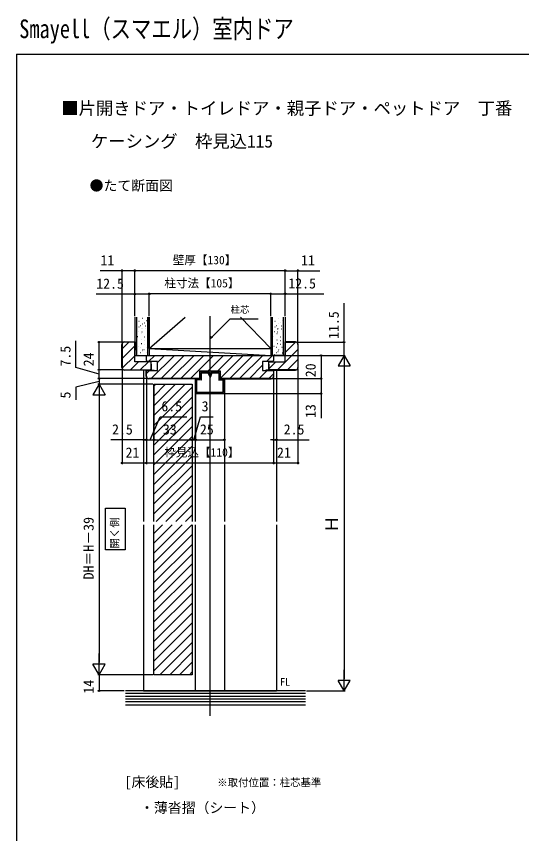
# Model space of a CAD drawing. Units: millimetres, scale not verified. Extents: x -525 to 525, y -783 to 779.
# Drawn here: x -525 to -88, y 73 to 779 of the extents above; entities that cross this region are included whole.
import ezdxf
from ezdxf.enums import TextEntityAlignment as Align

# ---------------------------------------------------------------- set-up
doc = ezdxf.new("R2010")
doc.units = ezdxf.units.MM
doc.header["$LTSCALE"] = 4
for name, color, linetype in [('0-2_USER1', 3, 'Continuous'), ('0-3_YKK_11', 7, 'Continuous'), ('0-4_YKK_12', 2, 'Continuous'), ('0-5_YKK_13', 4, 'Continuous'), ('0-7_YKK_D', 6, 'Continuous'), ('0-8_YKK_ZWAK', 7, 'Continuous'), ('0-9_YSS_K', 3, 'Continuous'), ('0-A_YSS_KE', 3, 'Continuous')]:
    doc.layers.add(name, color=color, linetype=linetype)
doc.styles.add('ＭＳ ゴシック', font='')
doc.styles.get('ＭＳ ゴシック').set_extended_font_data('MS Gothic')

msp = doc.modelspace()

# ---------------------------------------------------------------- linework, layer by layer
at = {"layer": '0-2_USER1'}
msp.add_lwpolyline([(-447.921, 354.185), (-430.908, 354.185), (-430.908, 318.344), (-447.921, 318.344)], close=True, dxfattribs=at)
at = {"layer": '0-3_YKK_11'}
for points in [[(-412.5, 486.383), (-302.5, 486.383), (-302.5, 482.083), (-303.5, 481.083), (-312, 481.083), (-312, 473.383), (-302.5, 473.383), (-302.5, 468.383)], [(-412.5, 468.383), (-412.5, 473.383), (-403, 473.383), (-403, 481.083), (-411.5, 481.083), (-412.5, 482.083), (-412.5, 486.383)], [(-412.7, 468.383), (-412.7, 473.583), (-405.7, 473.583), (-405.7, 473.383)], [(-302.3, 468.383), (-302.3, 473.583), (-309.3, 473.583), (-309.3, 473.383)], [(-304.5, 466.383), (-348.5, 466.383), (-348.5, 472.883), (-366.5, 472.883), (-366.5, 466.383), (-410.5, 466.383)], [(-363.8, 472.883), (-363.8, 472.683), (-366.3, 472.683), (-366.3, 466.183), (-410.5, 466.183)], [(-351.2, 472.883), (-351.2, 472.683), (-348.7, 472.683), (-348.7, 466.183), (-304.5, 466.183)]]:
    msp.add_lwpolyline(points, dxfattribs=at)
for centre, radius, start, end in [((-410.5, 468.383), 2.2, 180.00001, 269.99999), ((-410.5, 468.383), 2, 180.00001, 269.99999), ((-304.5, 468.383), 2, 270.00001, 359.99999), ((-304.5, 468.383), 2.2, 270.00001, 359.99999)]:
    msp.add_arc(centre, radius, start, end, dxfattribs=at)
at = {"layer": '0-4_YKK_12'}
for p, q in [((-357.5, 174.669), (-357.5, 520.383)), ((-414.746, 491.516), (-414.546, 491.516)), ((-297.246, 491.516), (-297.046, 491.516)), ((-415, 486.383), (-300, 486.383)), ((-415, 473.683), (-415, 342.883)), ((-300, 473.683), (-300, 342.883)), ((-369.472, 466.382), (-366.974, 466.292)), ((-348.029, 466.292), (-345.532, 466.382)), ((-406.003, 459.754), (-404.374, 461.383)), ((-406.003, 451.269), (-395.889, 461.383)), ((-406.003, 442.784), (-387.403, 461.383)), ((-406.003, 434.298), (-378.918, 461.383)), ((-370.002, 453.883), (-370.002, 465.883)), ((-345.002, 465.883), (-345.002, 453.883)), ((-406.003, 425.813), (-373.003, 458.813)), ((-370.002, 453.383), (-345.002, 453.383)), ((-370.002, 342.883), (-370.002, 453.383)), ((-345.502, 453.383), (-369.502, 453.383)), ((-345.002, 453.383), (-345.002, 342.883)), ((-406.003, 417.328), (-373.003, 450.328)), ((-406.003, 408.842), (-373.003, 441.842)), ((-406.003, 400.357), (-373.003, 433.357)), ((-406.003, 391.872), (-373.003, 424.872)), ((-406.003, 383.387), (-373.003, 416.387)), ((-406.003, 374.901), (-373.003, 407.901)), ((-406.003, 366.416), (-373.003, 399.416)), ((-406.003, 357.931), (-373.003, 390.931)), ((-406.003, 349.445), (-373.003, 382.445)), ((-404.08, 342.883), (-373.003, 373.96)), ((-395.595, 342.883), (-373.003, 365.475)), ((-387.109, 342.883), (-373.003, 356.99)), ((-378.624, 342.883), (-373.003, 348.504)), ((-415, 339.883), (-415, 196.383)), ((-406.003, 332.475), (-398.595, 339.883)), ((-406.003, 323.99), (-390.109, 339.883)), ((-406.003, 315.504), (-381.624, 339.883)), ((-406.003, 307.019), (-373.139, 339.883)), ((-370.002, 196.383), (-370.002, 339.883)), ((-345.002, 339.883), (-345.002, 196.383)), ((-300, 339.883), (-300, 196.383)), ((-406.003, 298.534), (-373.003, 331.534)), ((-406.003, 290.048), (-373.003, 323.048)), ((-406.003, 281.563), (-373.003, 314.563)), ((-406.003, 273.078), (-373.003, 306.078)), ((-406.003, 264.593), (-373.003, 297.593)), ((-406.003, 256.107), (-373.003, 289.107)), ((-406.003, 247.622), (-373.003, 280.622)), ((-406.003, 239.137), (-373.003, 272.137)), ((-406.003, 230.651), (-373.003, 263.651)), ((-406.003, 222.166), (-373.003, 255.166)), ((-406.003, 213.681), (-373.003, 246.681)), ((-400.816, 210.383), (-373.003, 238.196)), ((-392.33, 210.383), (-373.003, 229.71)), ((-383.845, 210.383), (-373.003, 221.225)), ((-375.36, 210.383), (-373.003, 212.74)), ((-415, 196.383), (-300, 196.383))]:
    msp.add_line(p, q, dxfattribs=at)
for points in [[(-406.003, 342.883), (-406.003, 461.383), (-373.003, 461.383), (-373.003, 342.883)], [(-373.003, 339.883), (-373.003, 210.383), (-406.003, 210.383), (-406.003, 339.883)]]:
    msp.add_lwpolyline(points, dxfattribs=at)
for centre, start, end in [((-369.502, 465.883), 86.55187, 180), ((-345.502, 465.883), 0, 93.44813), ((-369.502, 453.883), 180, 270), ((-345.502, 453.883), 270, 0)]:
    msp.add_arc(centre, 0.5, start, end, dxfattribs=at)
at = {"layer": '0-5_YKK_13'}
for p, q in [((-366.502, 471.383), (-365.502, 472.383)), ((-366.502, 471.383), (-366.102, 471.383)), ((-366.102, 470.683), (-366.502, 469.683)), ((-366.502, 469.683), (-366.102, 469.683)), ((-366.102, 468.983), (-366.502, 467.983)), ((-366.502, 467.983), (-366.102, 467.983)), ((-366.102, 471.383), (-366.102, 470.683)), ((-366.102, 468.983), (-366.102, 469.683)), ((-366.102, 467.883), (-366.102, 466.083)), ((-365.502, 472.383), (-359.002, 472.383)), ((-365.052, 471.033), (-365.052, 464.968)), ((-364.752, 471.333), (-359.315, 471.333)), ((-359.037, 471.147), (-357.502, 467.383)), ((-359.002, 472.383), (-357.502, 468.707)), ((-356.002, 472.383), (-357.502, 468.707)), ((-355.966, 471.147), (-357.502, 467.383)), ((-356.002, 472.383), (-349.502, 472.383)), ((-355.688, 471.333), (-350.252, 471.333)), ((-349.952, 471.033), (-349.952, 464.968)), ((-348.502, 471.383), (-349.502, 472.383)), ((-348.502, 471.383), (-348.902, 471.383)), ((-348.902, 471.383), (-348.902, 470.683)), ((-348.902, 470.683), (-348.502, 469.683)), ((-348.502, 469.683), (-348.902, 469.683)), ((-348.902, 468.983), (-348.902, 469.683)), ((-348.902, 468.983), (-348.502, 467.983)), ((-348.502, 467.983), (-348.902, 467.983)), ((-348.902, 467.883), (-348.902, 466.083)), ((-369.852, 465.883), (-369.852, 453.883)), ((-366.102, 466.083), (-369.481, 466.233)), ((-368.802, 454.883), (-368.802, 465.14)), ((-365.052, 464.968), (-368.802, 465.14)), ((-349.952, 464.968), (-346.202, 465.14)), ((-348.902, 466.083), (-345.523, 466.233)), ((-346.202, 454.883), (-346.202, 465.14)), ((-345.152, 465.883), (-345.152, 453.883)), ((-345.502, 453.533), (-369.502, 453.533)), ((-368.502, 454.583), (-346.502, 454.583))]:
    msp.add_line(p, q, dxfattribs=at)
for centre, radius, start, end in [((-364.752, 471.033), 0.3, 90, 180), ((-359.315, 471.033), 0.3, 22.195, 90), ((-355.688, 471.033), 0.3, 90, 157.805), ((-350.252, 471.033), 0.3, 0, 90), ((-369.502, 465.883), 0.35, 86.55187, 180), ((-345.502, 465.883), 0.35, 0, 93.44813), ((-369.502, 453.883), 0.35, 180, 270), ((-368.502, 454.883), 0.3, 180, 270), ((-346.502, 454.883), 0.3, 270, 0), ((-345.502, 453.883), 0.35, 270, 0)]:
    msp.add_arc(centre, radius, start, end, dxfattribs=at)
at = {"layer": '0-7_YKK_D'}
for p, q in [((-433.5, 496.883), (-433.5, 560.602)), ((-422.499, 520.409), (-422.499, 560.602)), ((-292.499, 559.602), (-422.499, 559.602)), ((-292.499, 520.409), (-292.499, 560.602)), ((-281.503, 496.883), (-281.503, 560.602)), ((-422.5, 521.754), (-422.5, 540.409)), ((-410, 520.409), (-410, 540.602)), ((-410, 521.754), (-410, 540.409)), ((-304.999, 539.602), (-410, 539.602)), ((-304.999, 520.409), (-304.999, 540.602)), ((-304.999, 520.602), (-304.999, 540.602)), ((-292.499, 520.409), (-292.499, 540.602)), ((-432.5, 497.883), (-454.5, 497.883)), ((-453.5, 473.883), (-453.5, 497.883)), ((-282.503, 497.883), (-240.503, 497.883)), ((-301.5, 486.383), (-260.503, 486.383)), ((-299, 486.383), (-240.503, 486.383)), ((-299, 486.383), (-240.503, 486.383)), ((-261.503, 486.383), (-261.503, 466.383)), ((-241.503, 486.383), (-246.753, 477.29)), ((-241.503, 486.383), (-236.253, 477.29)), ((-241.503, 486.383), (-241.503, 468.197)), ((-432.5, 473.883), (-454.5, 473.883)), ((-432.5, 473.883), (-454.5, 473.883)), ((-453.5, 466.383), (-453.5, 473.883)), ((-433.5, 474.883), (-433.5, 392.383)), ((-281.503, 474.883), (-281.503, 392.383)), ((-246.753, 477.29), (-236.253, 477.29)), ((-241.503, 475.883), (-241.503, 206.883)), ((-411.5, 466.383), (-454.5, 466.383)), ((-411.5, 466.383), (-454.5, 466.383)), ((-453.5, 466.383), (-453.5, 461.383)), ((-412.5, 467.383), (-412.5, 412.383)), ((-412.5, 467.383), (-412.5, 392.383)), ((-412.5, 467.383), (-412.5, 412.383)), ((-412.5, 467.383), (-412.5, 392.383)), ((-344.532, 466.382), (-260.503, 466.382)), ((-303.5, 466.383), (-260.503, 466.383)), ((-302.5, 467.383), (-302.5, 392.383)), ((-302.5, 467.383), (-302.5, 412.383)), ((-302.5, 467.383), (-302.5, 392.383)), ((-453.5, 461.383), (-458.75, 452.29)), ((-407.003, 461.383), (-454.5, 461.383)), ((-407.003, 461.383), (-454.5, 461.383)), ((-453.5, 461.383), (-448.25, 452.29)), ((-453.5, 461.383), (-453.5, 443.197)), ((-406.003, 460.383), (-406.003, 412.383)), ((-406.003, 460.383), (-406.003, 412.383)), ((-373.003, 460.383), (-373.003, 412.383)), ((-373.003, 460.383), (-373.003, 412.383)), ((-458.75, 452.29), (-448.25, 452.29)), ((-370.002, 452.883), (-370.002, 412.383)), ((-370.002, 452.883), (-370.002, 412.383)), ((-345.002, 452.883), (-345.002, 412.383)), ((-344.502, 453.383), (-260.503, 453.383)), ((-453.5, 450.883), (-453.5, 220.883)), ((-300, 438.639), (-300, 412.383)), ((-415, 434.185), (-415, 412.383)), ((-415, 413.383), (-443.327, 413.383)), ((-412.5, 413.383), (-415, 413.383)), ((-412.5, 413.383), (-406.003, 413.383)), ((-412.5, 413.383), (-409.95, 413.383)), ((-406.003, 413.383), (-373.003, 413.383)), ((-373.003, 413.383), (-375.553, 413.383)), ((-373.003, 413.383), (-370.002, 413.383)), ((-373.003, 413.383), (-370.002, 413.383)), ((-370.002, 413.383), (-367.452, 413.383)), ((-370.002, 413.383), (-345.002, 413.383)), ((-302.5, 413.383), (-305.05, 413.383)), ((-302.5, 413.383), (-300, 413.383)), ((-300, 413.383), (-271.673, 413.383)), ((-433.5, 393.383), (-412.5, 393.383)), ((-412.5, 393.383), (-302.5, 393.383)), ((-302.5, 393.383), (-281.503, 393.383)), ((-453.5, 210.383), (-453.5, 228.57)), ((-453.5, 210.383), (-458.75, 219.476)), ((-448.25, 219.476), (-458.75, 219.476)), ((-453.5, 210.383), (-448.25, 219.476)), ((-241.503, 196.383), (-241.503, 214.57)), ((-407.003, 210.383), (-454.5, 210.383)), ((-407.003, 210.383), (-454.5, 210.383)), ((-453.5, 210.383), (-453.5, 196.383)), ((-241.503, 196.383), (-246.753, 205.476)), ((-236.253, 205.476), (-246.753, 205.476)), ((-241.503, 196.383), (-236.253, 205.476)), ((-431.625, 196.383), (-454.5, 196.383)), ((-274.045, 196.383), (-240.503, 196.383))]:
    msp.add_line(p, q, dxfattribs=at)
for points in [[(-422.5, 559.602), (-433.5, 559.602), (-452.391, 559.602)], [(-292.5, 559.602), (-281.503, 559.602), (-262.613, 559.602)], [(-410, 539.409), (-422.5, 539.409), (-456.05, 539.409)], [(-304.999, 539.602), (-292.499, 539.602), (-258.949, 539.602)], [(-241.503, 486.383), (-241.503, 497.883), (-241.503, 531.433)], [(-357.5, 500.718), (-355.696, 502.521), (-340.141, 518.076), (-315.749, 518.076)], [(-355.213, 502.037), (-357.5, 500.718), (-356.18, 503.004)], [(-453.5, 470.133), (-473.5, 475.887), (-473.5, 498.841)], [(-261.503, 466.382), (-261.503, 453.383), (-261.503, 432.106)], [(-453.5, 463.883), (-473.5, 458.983), (-473.5, 448.029)], [(-409.252, 413.383), (-400.654, 433.383), (-377.495, 433.383)], [(-371.502, 413.383), (-365.843, 433.383), (-354.889, 433.383)]]:
    msp.add_lwpolyline(points, dxfattribs=at)
for centre in [(-433.5, 559.602), (-422.5, 559.602), (-422.499, 559.602), (-292.5, 559.602), (-292.499, 559.602), (-281.503, 559.602), (-422.5, 539.409), (-410, 539.602), (-410, 539.409), (-304.999, 539.602), (-304.999, 539.602), (-292.499, 539.602), (-453.5, 497.883), (-241.503, 497.883), (-261.503, 486.383), (-453.5, 473.883), (-453.5, 473.883), (-453.5, 466.383), (-453.5, 466.383), (-261.503, 466.383), (-261.503, 466.382), (-261.503, 453.383), (-415, 413.383), (-412.5, 413.383), (-412.5, 413.383), (-406.003, 413.383), (-406.003, 413.383), (-373.003, 413.383), (-373.003, 413.383), (-370.002, 413.383), (-370.002, 413.383), (-345.002, 413.383), (-302.5, 413.383), (-300, 413.383), (-433.5, 393.383), (-412.5, 393.383), (-412.5, 393.383), (-302.5, 393.383), (-302.5, 393.383), (-281.503, 393.383), (-453.5, 196.383)]:
    msp.add_circle(centre, 0.637, dxfattribs=at)
at = {"layer": '0-8_YKK_ZWAK'}
for q in [(-525, -783.3), (525, 746.7)]:
    msp.add_line((-525, 746.7), q, dxfattribs=at)
at = {"layer": '0-9_YSS_K'}
for p, q in [((-422.5, 519.409), (-422.5, 486.383)), ((-421, 519.409), (-421, 486.383)), ((-418.956, 516.046), (-418.756, 516.046)), ((-415.865, 518.543), (-415.665, 518.543)), ((-412.725, 516.636), (-412.525, 516.636)), ((-411.5, 519.409), (-411.5, 486.383)), ((-410, 519.409), (-410, 486.383)), ((-410, 492.383), (-379.049, 519.409)), ((-410, 492.383), (-410, 519.409)), ((-305, 492.383), (-331.208, 519.409)), ((-305, 519.409), (-305, 486.383)), ((-305, 519.409), (-305, 492.383)), ((-303.5, 486.383), (-303.5, 519.409)), ((-301.456, 516.046), (-301.256, 516.046)), ((-298.365, 518.543), (-298.165, 518.543)), ((-295.225, 516.636), (-295.025, 516.636)), ((-294, 486.383), (-294, 519.409)), ((-292.5, 519.409), (-292.5, 486.383)), ((-418.956, 511.112), (-418.756, 511.112)), ((-417.498, 512.121), (-417.298, 512.121)), ((-416.601, 509.43), (-416.401, 509.43)), ((-416.314, 509.571), (-416.114, 509.571)), ((-415.865, 513.608), (-415.665, 513.608)), ((-414.408, 514.618), (-414.208, 514.618)), ((-413.51, 511.926), (-413.31, 511.926)), ((-413.398, 509.235), (-413.198, 509.235)), ((-301.456, 511.112), (-301.256, 511.112)), ((-299.998, 512.121), (-299.798, 512.121)), ((-299.101, 509.43), (-298.901, 509.43)), ((-298.814, 509.571), (-298.614, 509.571)), ((-298.365, 513.608), (-298.165, 513.608)), ((-296.908, 514.618), (-296.708, 514.618)), ((-296.01, 511.926), (-295.81, 511.926)), ((-295.898, 509.235), (-295.698, 509.235)), ((-420.19, 502.814), (-419.99, 502.814)), ((-419.405, 507.075), (-419.205, 507.075)), ((-417.099, 505.31), (-416.899, 505.31)), ((-416.489, 506.739), (-416.289, 506.739)), ((-414.071, 502.394), (-413.871, 502.394)), ((-302.69, 502.814), (-302.49, 502.814)), ((-301.905, 507.075), (-301.705, 507.075)), ((-299.599, 505.31), (-299.399, 505.31)), ((-298.989, 506.739), (-298.789, 506.739)), ((-296.571, 502.394), (-296.371, 502.394)), ((-433.5, 492.11), (-427.727, 497.883)), ((-433.5, 483.625), (-422.5, 494.625)), ((-417.162, 499.898), (-416.962, 499.898)), ((-417.05, 496.758), (-416.85, 496.758)), ((-416.65, 496.787), (-416.45, 496.787)), ((-414.295, 496.114), (-414.095, 496.114)), ((-413.959, 499.254), (-413.759, 499.254)), ((-299.662, 499.898), (-299.462, 499.898)), ((-299.55, 496.758), (-299.35, 496.758)), ((-299.15, 496.787), (-298.95, 496.787)), ((-296.795, 496.114), (-296.595, 496.114)), ((-296.459, 499.254), (-296.259, 499.254)), ((-292.503, 497.342), (-291.962, 497.883)), ((-292.503, 488.857), (-283.477, 497.883)), ((-419.741, 494.291), (-419.541, 494.291)), ((-417.835, 489.02), (-417.635, 489.02)), ((-417.386, 493.618), (-417.186, 493.618)), ((-416.314, 489.722), (-416.114, 489.722)), ((-415.928, 491.151), (-415.728, 491.151)), ((-414.744, 491.516), (-414.544, 491.516)), ((-412.838, 493.647), (-412.638, 493.647)), ((-412.501, 488.713), (-412.301, 488.713)), ((-410, 492.383), (-305, 492.383)), ((-410, 492.383), (-305, 486.383)), ((-410, 492.383), (-305, 492.383)), ((-410, 492.383), (-410, 486.383)), ((-305, 492.383), (-305, 486.383)), ((-302.241, 494.291), (-302.041, 494.291)), ((-300.335, 489.02), (-300.135, 489.02)), ((-299.886, 493.618), (-299.686, 493.618)), ((-298.992, 473.883), (-281.503, 491.371)), ((-298.814, 489.722), (-298.614, 489.722)), ((-298.428, 491.151), (-298.228, 491.151)), ((-297.244, 491.516), (-297.044, 491.516)), ((-295.338, 493.647), (-295.138, 493.647)), ((-295.001, 488.713), (-294.801, 488.713)), ((-433.395, 475.244), (-422.5, 486.139)), ((-426.271, 473.883), (-419.271, 480.883)), ((-422.5, 486.383), (-410, 486.383)), ((-419.405, 487.226), (-419.205, 487.226)), ((-417.786, 473.883), (-410.786, 480.883)), ((-410.586, 481.083), (-405.286, 486.383)), ((-410, 486.383), (-305, 486.383)), ((-408.315, 466.383), (-388.315, 486.383)), ((-403, 480.184), (-396.8, 486.383)), ((-399.83, 466.383), (-379.83, 486.383)), ((-391.345, 466.383), (-371.345, 486.383)), ((-382.859, 466.383), (-362.859, 486.383)), ((-374.374, 466.383), (-354.374, 486.383)), ((-359.389, 472.883), (-345.889, 486.383)), ((-350.903, 472.883), (-337.403, 486.383)), ((-348.5, 466.801), (-328.918, 486.383)), ((-340.433, 466.383), (-320.433, 486.383)), ((-331.948, 466.383), (-311.948, 486.383)), ((-308.762, 481.083), (-303.462, 486.383)), ((-306.503, 474.857), (-300.477, 480.883)), ((-292.503, 486.383), (-305.003, 486.383)), ((-301.905, 487.226), (-301.705, 487.226)), ((-290.506, 473.883), (-281.503, 482.886)), ((-409.3, 473.883), (-408.5, 474.684)), ((-323.462, 466.383), (-312, 477.845)), ((-412.5, 470.684), (-409.8, 473.383)), ((-314.977, 466.383), (-307.977, 473.383)), ((-306.492, 466.383), (-302.5, 470.375)), ((-275.045, 196.383), (-430.625, 196.383)), ((-275.045, 193.983), (-430.625, 193.983)), ((-275.045, 191.583), (-430.625, 191.583)), ((-275.045, 189.183), (-430.625, 189.183)), ((-275.045, 186.783), (-430.625, 186.783)), ((-430.625, 184.383), (-275.045, 184.383))]:
    msp.add_line(p, q, dxfattribs=at)
at = {"layer": '0-A_YSS_KE'}
for p, q in [((-433.7, 475.883), (-433.7, 495.883)), ((-433.5, 495.883), (-433.5, 475.883)), ((-281.503, 495.883), (-281.503, 475.883)), ((-281.303, 475.883), (-281.303, 495.883))]:
    msp.add_line(p, q, dxfattribs=at)
for points in [[(-431.5, 498.083), (-422.3, 498.083), (-422.3, 490.883), (-422.5, 490.883)], [(-422.5, 480.883), (-422.5, 497.883), (-431.5, 497.883)], [(-283.503, 498.083), (-292.703, 498.083), (-292.703, 490.883), (-292.503, 490.883)], [(-292.503, 480.883), (-292.503, 497.883), (-283.503, 497.883)], [(-431.5, 473.883), (-408.5, 473.883), (-408.5, 480.883), (-422.5, 480.883)], [(-283.503, 473.883), (-306.503, 473.883), (-306.503, 480.883), (-292.503, 480.883)], [(-408.5, 478.883), (-408.3, 478.883), (-408.3, 473.683), (-431.5, 473.683)], [(-306.503, 478.883), (-306.703, 478.883), (-306.703, 473.683), (-283.503, 473.683)]]:
    msp.add_lwpolyline(points, dxfattribs=at)
for centre, radius, start, end in [((-431.5, 495.883), 2.2, 90, 180), ((-431.5, 495.883), 2, 90, 180), ((-283.503, 495.883), 2.2, 0, 90), ((-283.503, 495.883), 2, 0, 90), ((-431.5, 475.883), 2.2, 180, 270), ((-431.5, 475.883), 2, 180, 270), ((-283.503, 475.883), 2, 270, 0), ((-283.503, 475.883), 2.2, 270, 0)]:
    msp.add_arc(centre, radius, start, end, dxfattribs=at)

# ---------------------------------------------------------------- texts
at = {"layer": '0-2_USER1', "style": 'ＭＳ ゴシック', "width": 0.8}
msp.add_text('Smayell（スマエル）室内ドア', height=16.13, dxfattribs=at).set_placement((-522.5, 755.825), align=Align.BOTTOM_LEFT)
at = {"layer": '0-2_USER1', "style": 'ＭＳ ゴシック'}
for s, height, p in [('■片開きドア・トイレドア・親子ドア・ペットドア\u3000丁番\u3000\u3000', 11, (-486.153, 691.24)), ('\u3000 ケーシング\u3000枠見込115', 11, (-483, 662.745)), ('●たて断面図', 8.798, (-461.636, 626.132)), ('FL', 6.598, (-297.023, 198.905)), ('[床後貼]', 8.798, (-431.364, 110.586)), ('※取付位置：柱芯基準', 6.598, (-351.227, 111.876)), ('\u3000・薄沓摺（シート）', 8.798, (-430, 88.336))]:
    msp.add_text(s, height=height, dxfattribs=at).set_placement(p, align=Align.BOTTOM_LEFT)
msp.add_text('開く側', height=6.598, rotation=90, dxfattribs=at).set_placement((-434.676, 319.473), align=Align.BOTTOM_LEFT)
at = {"layer": '0-7_YKK_D', "style": 'ＭＳ ゴシック'}
for s, height, p in [('11', 8.798, (-452.232, 561.602)), ('壁厚【130】', 7.331, (-389.715, 562.966)), ('11', 8.798, (-278.794, 561.602)), ('12.5', 8.798, (-455.891, 541.409)), ('柱寸法【105】', 7.331, (-396.96, 542.966)), ('12.5', 8.798, (-289.79, 541.602)), ('柱芯', 5.865, (-339.811, 521.284)), ('6.5', 8.798, (-399.609, 435.383)), ('3', 8.798, (-364.73, 435.383)), ('2.5', 8.798, (-442.214, 415.383)), ('33', 8.798, (-398.23, 415.383)), ('25', 8.798, (-366.229, 415.383)), ('2.5', 8.798, (-293.786, 415.383)), ('21', 8.798, (-430.534, 395.383)), ('枠見込【110】', 7.331, (-397.017, 396.747)), ('21', 8.798, (-299.536, 395.383))]:
    msp.add_text(s, height=height, dxfattribs=at).set_placement(p, align=Align.BOTTOM_LEFT)
for s, height, p in [('11.5', 8.798, (-243.503, 500.592)), ('7.5', 8.798, (-475.5, 476.728)), ('24', 8.798, (-455.5, 476.985)), ('20', 8.798, (-263.503, 467.52)), ('5', 8.798, (-475.5, 449.142)), ('13', 8.798, (-263.503, 432.265)), ('DH＝H－39', 8.798, (-455.5, 292.758)), ('Ｈ', 11, (-243.503, 333.031)), ('14', 8.798, (-455.5, 194.008))]:
    msp.add_text(s, height=height, rotation=90, dxfattribs=at).set_placement(p, align=Align.BOTTOM_LEFT)

doc.saveas('drawing.dxf')
